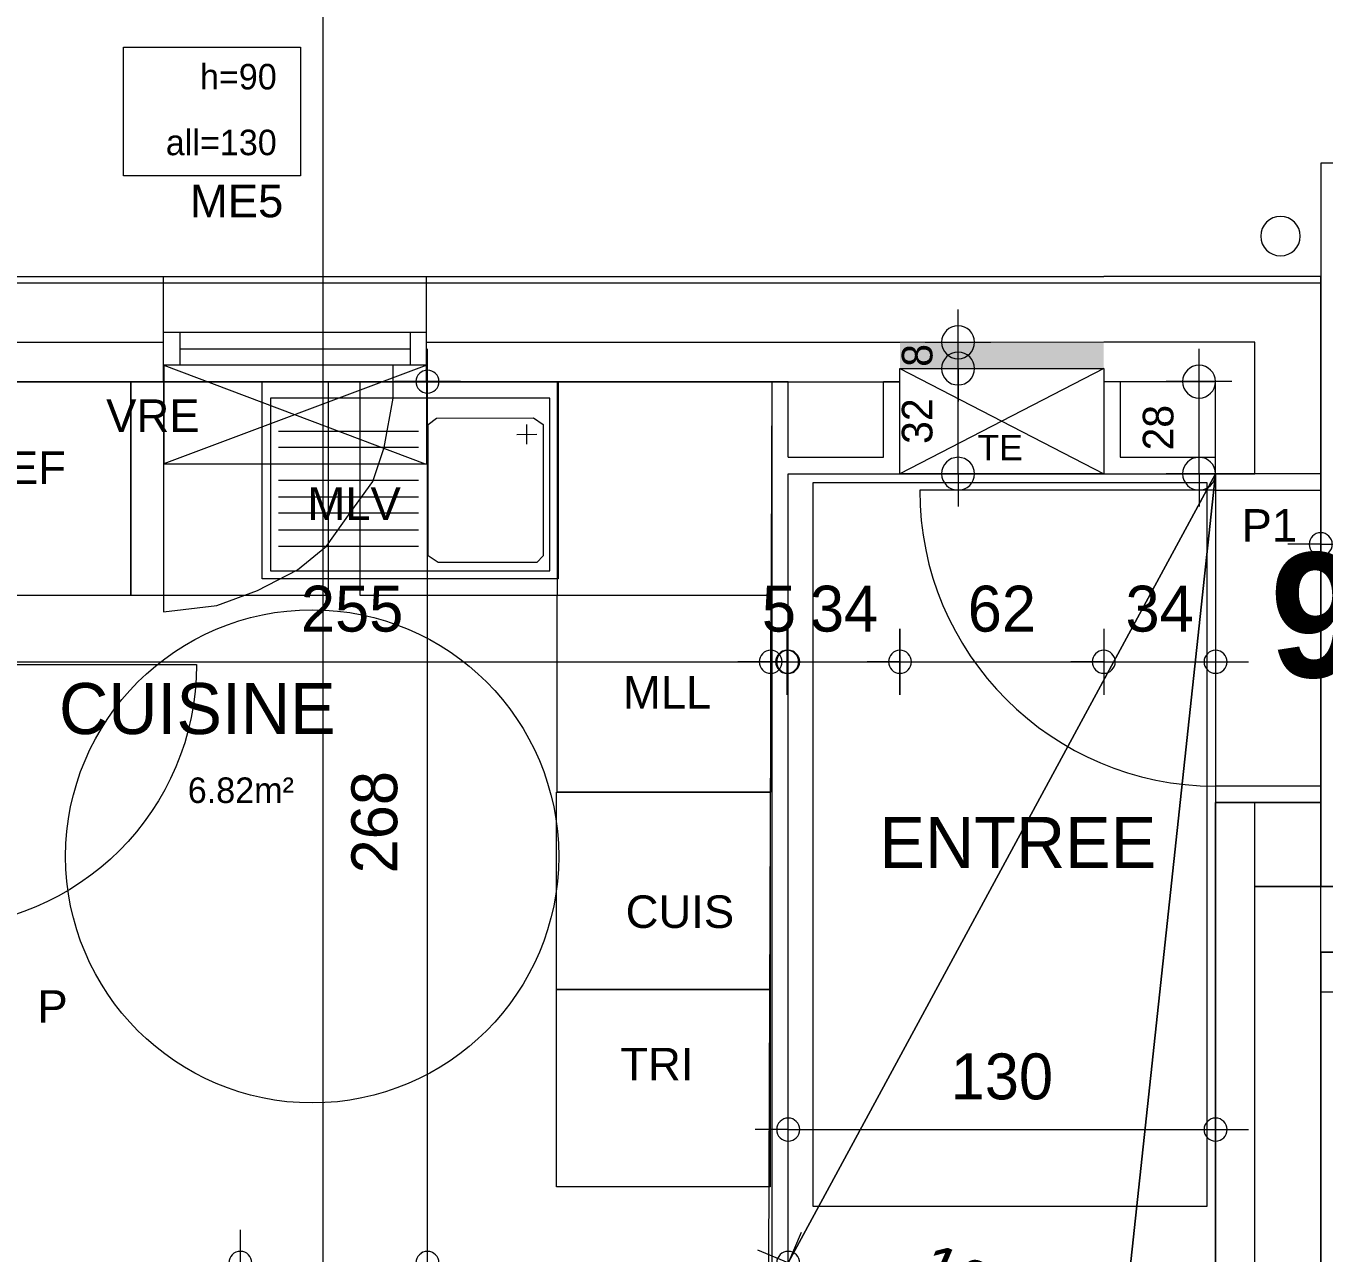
# Model space of a CAD drawing. Header units: metres. Extents: x 1.8 to 61.8, y -53.3 to -11.3.
# Drawn here: x 9.263 to 13.212, y -17.77 to -14.038 of the extents above; entities that cross this region are included whole.
import ezdxf
from ezdxf.enums import TextEntityAlignment as Align
from ezdxf.lldxf.tags import DXFTag

# ---------------------------------------------------------------- set-up
doc = ezdxf.new("R2010")
doc.units = ezdxf.units.M
doc.header["$MEASUREMENT"] = 0
for name, color, linetype in [('Calque commun', 7, 'Continuous'), ('Calque7', 7, 'Continuous'), ('Calque90', 7, 'Continuous'), ('Cotations', 7, 'Continuous'), ('Textes', 7, 'Continuous')]:
    doc.layers.add(name, color=color, linetype=linetype)
doc.styles.add('Arial16', font='arial.ttf', dxfattribs={"height": 0.077313})
doc.styles.add('Arial9', font='arial.ttf', dxfattribs={"height": 0.098961})
doc.styles.add('Century Gothic10', font='GOTHIC.TTF', dxfattribs={"height": 0.077575})
doc.styles.add('Century Gothic15', font='GOTHIC.TTF', dxfattribs={"height": 0.139636})
doc.styles.add('Century Gothic16', font='GOTHICB.TTF', dxfattribs={"height": 0.378481})
doc.styles.add('Century Gothic18', font='GOTHIC.TTF', dxfattribs={"height": 0.155151})
doc.styles.add('Century Gothic20', font='GOTHIC.TTF', dxfattribs={"height": 0.09309})
tags = doc.linetypes.add('DASHDOT2', pattern=[0.5, 0.25, -0.125, 0, -0.125]).pattern_tags.tags
tags[10:11] = [DXFTag(74, 4), DXFTag(75, 0), DXFTag(340, '0'), DXFTag(46, 1.0), DXFTag(50, 0.0), DXFTag(44, 0.0), DXFTag(45, 0.0)]
tags[8:9] = [DXFTag(74, 4), DXFTag(75, 0), DXFTag(340, '0'), DXFTag(46, 1.0), DXFTag(50, 0.0), DXFTag(44, 0.0), DXFTag(45, 0.0)]
tags[6:7] = [DXFTag(74, 4), DXFTag(75, 0), DXFTag(340, '0'), DXFTag(46, 1.0), DXFTag(50, 0.0), DXFTag(44, 0.0), DXFTag(45, 0.0)]
tags[4:5] = [DXFTag(74, 4), DXFTag(75, 0), DXFTag(340, '0'), DXFTag(46, 1.0), DXFTag(50, 0.0), DXFTag(44, 0.0), DXFTag(45, 0.0)]
tags = doc.linetypes.add('DOT2', pattern=[0.125, 0, -0.125]).pattern_tags.tags
tags[6:7] = [DXFTag(74, 4), DXFTag(75, 0), DXFTag(340, '0'), DXFTag(46, 1.0), DXFTag(50, 0.0), DXFTag(44, 0.0), DXFTag(45, 0.0)]
tags[4:5] = [DXFTag(74, 4), DXFTag(75, 0), DXFTag(340, '0'), DXFTag(46, 1.0), DXFTag(50, 0.0), DXFTag(44, 0.0), DXFTag(45, 0.0)]
tags = doc.linetypes.add('HIDDEN', pattern=[0.375, 0.25, -0.125]).pattern_tags.tags
tags[6:7] = [DXFTag(74, 4), DXFTag(75, 0), DXFTag(340, '0'), DXFTag(46, 1.0), DXFTag(50, 0.0), DXFTag(44, 0.0), DXFTag(45, 0.0)]
tags[4:5] = [DXFTag(74, 4), DXFTag(75, 0), DXFTag(340, '0'), DXFTag(46, 1.0), DXFTag(50, 0.0), DXFTag(44, 0.0), DXFTag(45, 0.0)]
tags = doc.linetypes.add('HIDDEN2', pattern=[0.1875, 0.125, -0.0625]).pattern_tags.tags
tags[6:7] = [DXFTag(74, 4), DXFTag(75, 0), DXFTag(340, '0'), DXFTag(46, 1.0), DXFTag(50, 0.0), DXFTag(44, 0.0), DXFTag(45, 0.0)]
tags[4:5] = [DXFTag(74, 4), DXFTag(75, 0), DXFTag(340, '0'), DXFTag(46, 1.0), DXFTag(50, 0.0), DXFTag(44, 0.0), DXFTag(45, 0.0)]

# ---------------------------------------------------------------- blocks, each defined once
blk = doc.blocks.new('Block52712')
at = {"layer": 'Calque commun', "color": 7, "linetype": 'Continuous', "lineweight": 9}
for p, q in [((13.2015, -16.9752), (13.2015, -16.6552)), ((13.2015, -16.8552), (14.3815, -16.8552)), ((13.2015, -16.9752), (14.3815, -16.9752))]:
    blk.add_line(p, q, dxfattribs=at)
at = {"layer": 'Calque commun', "color": 7, "linetype": 'Continuous', "lineweight": 18}
blk.add_line((13.2015, -16.6552), (14.3815, -16.6552), dxfattribs=at)
blk = doc.blocks.new('Block52729')
at = {"layer": 'Calque commun', "color": 7, "linetype": 'Continuous', "lineweight": 18}
blk.add_line((13.0015, -25.6552), (13.0015, -16.6552), dxfattribs=at)
at = {"layer": 'Calque commun', "color": 7, "linetype": 'Continuous', "lineweight": 9}
blk.add_line((13.2015, -25.4552), (13.2015, -16.8552), dxfattribs=at)
blk = doc.blocks.new('Block52942')
at = {"layer": 'Calque commun', "color": 7, "linetype": 'Continuous', "lineweight": 18}
for p, q in [((13.2015, -15.3998), (13.2015, -14.7998)), ((13.2015, -18.6942), (13.2015, -16.3998))]:
    blk.add_line(p, q, dxfattribs=at)
at = {"layer": 'Calque commun', "color": 7, "linetype": 'Continuous', "lineweight": 9}
for p, q in [((13.0015, -15.3998), (13.0015, -14.9998)), ((12.8815, -15.3998), (12.8815, -15.1198)), ((12.8815, -18.6942), (12.8815, -16.3998)), ((13.0015, -18.6942), (13.0015, -16.3998))]:
    blk.add_line(p, q, dxfattribs=at)
blk = doc.blocks.new('Block52943')
at = {"layer": 'Calque commun', "color": 7, "linetype": 'Continuous', "lineweight": 18}
for p, q in [((8.1216, -14.7998), (9.6816, -14.7998)), ((10.4816, -14.7998), (11.9215, -14.7998))]:
    blk.add_line(p, q, dxfattribs=at)
at = {"layer": 'Calque commun', "color": 7, "linetype": 'Continuous', "lineweight": 9}
for p, q in [((8.1216, -14.9998), (9.6816, -14.9998)), ((10.4816, -14.9998), (11.9215, -14.9998)), ((8.1216, -15.1198), (9.6816, -15.1198)), ((10.4816, -15.1198), (11.9215, -15.1198))]:
    blk.add_line(p, q, dxfattribs=at)
blk = doc.blocks.new('120x220')
at = {"layer": 'Calque commun', "color": 7, "linetype": 'HIDDEN', "lineweight": 9}
mesh = blk.add_polyface(dxfattribs=at)
corners = [(0, 2.2), (0, 0), (1.2, 0), (1.2, 2.2)]
mesh.append_faces([[corners[k] for k in face] for face in [(0, 1, 2, 3)]], dxfattribs={"color": 7})
blk = doc.blocks.new('@PRES_1_$$_1-7')
at = {"layer": 'Calque commun', "color": 5, "linetype": 'Continuous', "lineweight": 9}
for p, q in [((0, 0.32), (0.8, 0.32)), ((0.8, 0.15), (0, 0.15)), ((0.05, 0.05), (0.05, 0.15)), ((0.75, 0.15), (0.75, 0.05)), ((0.05, 0.1), (0.75, 0.1)), ((0.8, 0.05), (0, 0.05)), ((0, 0), (0.8, 0))]:
    blk.add_line(p, q, dxfattribs=at)
blk = doc.blocks.new('@PRES_1_$$_1-8')
at = {"layer": 'Calque commun', "color": 7, "linetype": 'Continuous', "lineweight": 9}
blk.add_line((0, 0), (0, 0.32), dxfattribs=at)
blk = doc.blocks.new('@PRES_1_$$_1-9')
at = {"layer": 'Calque commun', "color": 7, "linetype": 'Continuous', "lineweight": 9}
blk.add_line((0, 0), (0, 0.32), dxfattribs=at)
blk = doc.blocks.new('INTER_2D_COMB3')
at = {"layer": 'Calque commun', "color": 0, "linetype": 'ByBlock', "lineweight": -2}
for name in ['@PRES_1_$$_1-7', '@PRES_1_$$_1-8']:
    blk.add_blockref(name, (0, 0), dxfattribs=at)
at = {"layer": 'Calque commun', "color": 0, "linetype": 'ByBlock', "lineweight": -2, "extrusion": (0, 0, -1), "xscale": -1, "yscale": -1, "zscale": -1, "rotation": -180}
blk.add_blockref('@PRES_1_$$_1-9', (-0.8, 0), dxfattribs=at)
blk = doc.blocks.new('PLACED_COMB3')
at = {"layer": 'Calque commun', "color": 0, "linetype": 'ByBlock', "lineweight": -2}
blk.add_blockref('INTER_2D_COMB3', (0, 0), dxfattribs=at)
blk = doc.blocks.new('new105')
at = {"layer": 'Calque commun', "color": 5, "linetype": 'Continuous', "lineweight": 9}
blk.add_arc((0, 0), 0.5, 0, 359.9994, dxfattribs=at)
blk = doc.blocks.new('new106')
at = {"layer": 'Calque commun', "color": 5, "linetype": 'Continuous', "lineweight": 9}
blk.add_arc((0, 0), 0.5, 0, 359.9994, dxfattribs=at)
blk = doc.blocks.new('DimLine55509')
at = {"layer": 'Calque commun', "color": 5, "linetype": 'Continuous', "lineweight": 9}
for p, q in [((13.2015, -15.7141), (13.2015, -15.5141)), ((14.3815, -15.7141), (14.3815, -15.5141)), ((13.2015, -15.6141), (13.1015, -15.6141)), ((13.2015, -15.6141), (14.3815, -15.6141)), ((14.3815, -15.6141), (14.4815, -15.6141))]:
    blk.add_line(p, q, dxfattribs=at)
at = {"layer": 'Calque commun', "color": 5, "linetype": 'Continuous', "lineweight": 9, "xscale": 0.07000000029802322, "yscale": 0.07000000029802322, "zscale": 0.07000000029802322}
for name, p in [('new105', (13.2015, -15.6141)), ('new106', (14.3815, -15.6141))]:
    blk.add_blockref(name, p, dxfattribs=at)
at = {"layer": 'Calque commun', "color": 5, "linetype": 'Continuous', "lineweight": 9, "style": 'Century Gothic15'}
blk.add_text('118', height=0.13964, dxfattribs=at).set_placement((13.7915, -15.5641), align=Align.BOTTOM_CENTER)
blk = doc.blocks.new('@PRES_1_$$_1-25')
at = {"layer": 'Calque commun', "color": 5, "linetype": 'Continuous', "lineweight": 9}
blk.add_line((0.05, 0.32), (0.05, 1.22), dxfattribs=at)
at = {"layer": 'Calque commun', "color": 5, "linetype": 'Continuous', "lineweight": 9, "extrusion": (0, 0, -1)}
blk.add_arc((-0.05, 0.32), 0.9, 90, 180, dxfattribs=at)
at = {"layer": 'Calque commun', "color": 5, "linetype": 'Continuous', "lineweight": 9}
mesh = blk.add_polyface(dxfattribs=at)
corners = [(0, 0), (0, 0.32), (0.05, 0.32), (0.05, 0)]
mesh.append_faces([[corners[k] for k in face] for face in [(0, 1, 2, 3)]], dxfattribs={"color": 5})
mesh = blk.add_polyface(dxfattribs=at)
corners = [(0.95, 0), (0.95, 0.32), (1, 0.32), (1, 0)]
mesh.append_faces([[corners[k] for k in face] for face in [(0, 1, 2, 3)]], dxfattribs={"color": 5})
blk = doc.blocks.new('@PRES_1_$$_1-26')
at = {"layer": 'Calque commun', "color": 0, "linetype": 'ByBlock', "lineweight": -2}
blk.add_line((0, 0), (0, 0.32), dxfattribs=at)
blk = doc.blocks.new('@PRES_1_$$_1-27')
at = {"layer": 'Calque commun', "color": 0, "linetype": 'ByBlock', "lineweight": -2}
blk.add_line((0, 0), (0, 0.32), dxfattribs=at)
blk = doc.blocks.new('INTER_2D_COMB9')
at = {"layer": 'Calque7', "color": 0, "linetype": 'ByBlock', "lineweight": -2}
blk.add_blockref('@PRES_1_$$_1-25', (0, 0), dxfattribs=at)
at = {"layer": 'Calque7', "color": 7, "linetype": 'Continuous', "lineweight": 9}
blk.add_blockref('@PRES_1_$$_1-26', (0, 0), dxfattribs=at)
at = {"layer": 'Calque7', "color": 7, "linetype": 'Continuous', "lineweight": 9, "extrusion": (0, 0, -1), "xscale": -1, "yscale": -1, "zscale": -1, "rotation": -180}
blk.add_blockref('@PRES_1_$$_1-27', (-1, 0), dxfattribs=at)
blk = doc.blocks.new('PLACED_COMB9')
at = {"layer": 'Calque7', "color": 0, "linetype": 'ByBlock', "lineweight": -2}
blk.add_blockref('INTER_2D_COMB9', (0, 0), dxfattribs=at)
blk = doc.blocks.new('_15-3')
at = {"layer": 'Calque90', "color": 6, "linetype": 'ByBlock', "lineweight": 9}
for p, q in [((0.9, 0.6), (0, 0.6)), ((0, 0.6), (0, 0)), ((0.9, 0), (0.9, 0.6)), ((0.025, 0.025), (0.025, 0.55)), ((0.025, 0.55), (0.875, 0.55)), ((0.875, 0.55), (0.875, 0.025)), ((0.075, 0.49), (0.045, 0.47)), ((0.37, 0.4888), (0.075, 0.49)), ((0.395, 0.47), (0.37, 0.4888)), ((0.045, 0.47), (0.045, 0.07)), ((0.125, 0.4398), (0.065, 0.44)), ((0.095, 0.4099), (0.095, 0.4699)), ((0.395, 0.07), (0.395, 0.47)), ((0.85, 0.45), (0.425, 0.45)), ((0.425, 0.4), (0.85, 0.4)), ((0.85, 0.35), (0.425, 0.35)), ((0.425, 0.3), (0.85, 0.3)), ((0.85, 0.25), (0.425, 0.25)), ((0.425, 0.2), (0.85, 0.2)), ((0.85, 0.15), (0.425, 0.15)), ((0.85, 0.1), (0.425, 0.1)), ((0.045, 0.07), (0.065, 0.05)), ((0.045, 0.07), (0.065, 0.05)), ((0.065, 0.05), (0.365, 0.05)), ((0.365, 0.05), (0.395, 0.07)), ((0, 0), (0.9, 0)), ((0.875, 0.025), (0.025, 0.025))]:
    blk.add_line(p, q, dxfattribs=at)
blk = doc.blocks.new('xmodule1pd')
at = {"layer": 'Calque commun', "color": 5, "linetype": 'Continuous', "lineweight": 9}
blk.add_arc((0, 0), 0.5, 0, 359.9994, dxfattribs=at)
blk = doc.blocks.new('xmodule1pd2')
at = {"layer": 'Calque commun', "color": 5, "linetype": 'Continuous', "lineweight": 9}
blk.add_arc((0, 0), 0.5, 0, 359.9994, dxfattribs=at)
blk = doc.blocks.new('DimLine53309')
at = {"layer": 'Calque commun', "color": 5, "linetype": 'Continuous', "lineweight": 9}
for p, q in [((12.8313, -15.9912), (12.8313, -15.8912)), ((12.9313, -15.9912), (12.7313, -15.9912)), ((12.8313, -16.2714), (12.8313, -15.9912)), ((12.9313, -16.2714), (12.7313, -16.2714)), ((12.8313, -16.2714), (12.8313, -16.3714))]:
    blk.add_line(p, q, dxfattribs=at)
at = {"layer": 'Calque commun', "color": 5, "linetype": 'Continuous', "lineweight": 9, "xscale": 0.1000000014901161, "yscale": 0.1000000014901161, "zscale": 0.1000000014901161, "rotation": 90}
for name, p in [('xmodule1pd2', (12.8313, -15.9912)), ('xmodule1pd', (12.8313, -16.2714))]:
    blk.add_blockref(name, p, dxfattribs=at)
at = {"layer": 'Calque commun', "color": 5, "linetype": 'Continuous', "lineweight": 9, "style": 'Century Gothic20'}
blk.add_text('28', height=0.09309, rotation=90, dxfattribs=at).set_placement((12.7813, -16.1313), align=Align.BOTTOM_CENTER)
blk = doc.blocks.new('xmodule1pd25')
at = {"layer": 'Calque commun', "color": 5, "linetype": 'Continuous', "lineweight": 9}
blk.add_arc((0, 0), 0.5, 0, 359.9994, dxfattribs=at)
blk = doc.blocks.new('xmodule1pd26')
at = {"layer": 'Calque commun', "color": 5, "linetype": 'Continuous', "lineweight": 9}
blk.add_arc((0, 0), 0.5, 0, 359.9994, dxfattribs=at)
blk = doc.blocks.new('DimLine53428-2')
at = {"layer": 'Calque commun', "color": 5, "linetype": 'Continuous', "lineweight": 9}
for p, q in [((10.4842, -18.6712), (10.4842, -18.5712)), ((10.3842, -18.6712), (10.5842, -18.6712)), ((10.4842, -19.5712), (10.4842, -18.6712)), ((10.3842, -19.5712), (10.5842, -19.5712)), ((10.4842, -19.5712), (10.4842, -19.6712))]:
    blk.add_line(p, q, dxfattribs=at)
at = {"layer": 'Calque commun', "color": 5, "linetype": 'Continuous', "lineweight": 9, "xscale": 0.07000000029802322, "yscale": 0.07000000029802322, "zscale": 0.07000000029802322, "rotation": 90}
for name, p in [('xmodule1pd26', (10.4842, -18.6712)), ('xmodule1pd25', (10.4842, -19.5712))]:
    blk.add_blockref(name, p, dxfattribs=at)
at = {"layer": 'Calque commun', "color": 5, "linetype": 'Continuous', "lineweight": 9, "style": 'Century Gothic15'}
blk.add_text('90', height=0.13964, rotation=90, dxfattribs=at).set_placement((10.4342, -19.1212), align=Align.BOTTOM_CENTER)
blk = doc.blocks.new('xmodule1pd27')
at = {"layer": 'Calque commun', "color": 5, "linetype": 'Continuous', "lineweight": 9}
blk.add_arc((0, 0), 0.5, 0, 359.9994, dxfattribs=at)
blk = doc.blocks.new('xmodule1pd28')
at = {"layer": 'Calque commun', "color": 5, "linetype": 'Continuous', "lineweight": 9}
blk.add_arc((0, 0), 0.5, 0, 359.9994, dxfattribs=at)
blk = doc.blocks.new('DimLine53444-2')
at = {"layer": 'Calque commun', "color": 5, "linetype": 'Continuous', "lineweight": 9}
for p, q in [((10.4842, -15.9912), (10.4842, -15.8912)), ((10.5842, -15.9912), (10.3842, -15.9912)), ((10.4842, -18.6713), (10.4842, -15.9912)), ((10.3842, -18.6713), (10.5842, -18.6713)), ((10.4842, -18.6713), (10.4842, -18.7713))]:
    blk.add_line(p, q, dxfattribs=at)
at = {"layer": 'Calque commun', "color": 5, "linetype": 'Continuous', "lineweight": 9, "xscale": 0.07000000029802322, "yscale": 0.07000000029802322, "zscale": 0.07000000029802322, "rotation": 90}
for name, p in [('xmodule1pd28', (10.4842, -15.9912)), ('xmodule1pd27', (10.4842, -18.6713))]:
    blk.add_blockref(name, p, dxfattribs=at)
at = {"layer": 'Calque commun', "color": 5, "linetype": 'Continuous', "lineweight": 9, "style": 'Century Gothic15'}
blk.add_text('268', height=0.13964, rotation=90, dxfattribs=at).set_placement((10.4342, -17.3312), align=Align.BOTTOM_CENTER)
blk = doc.blocks.new('xmodule1pd33')
at = {"layer": 'Calque commun', "color": 5, "linetype": 'Continuous', "lineweight": 9}
blk.add_arc((0, 0), 0.5, 0, 359.9994, dxfattribs=at)
blk = doc.blocks.new('xmodule1pd34')
at = {"layer": 'Calque commun', "color": 5, "linetype": 'Continuous', "lineweight": 9}
blk.add_arc((0, 0), 0.5, 0, 359.9994, dxfattribs=at)
blk = doc.blocks.new('DimLine53468-2')
at = {"layer": 'Calque commun', "color": 5, "linetype": 'Continuous', "lineweight": 9}
for p, q in [((8.9816, -16.9433), (8.9816, -16.7433)), ((11.5283, -16.9433), (11.5283, -16.7433)), ((8.9816, -16.8433), (8.8816, -16.8433)), ((8.9816, -16.8433), (11.5283, -16.8433)), ((11.5283, -16.8433), (11.6283, -16.8433))]:
    blk.add_line(p, q, dxfattribs=at)
at = {"layer": 'Calque commun', "color": 5, "linetype": 'Continuous', "lineweight": 9, "xscale": 0.07000000029802322, "yscale": 0.07000000029802322, "zscale": 0.07000000029802322}
for name, p in [('xmodule1pd33', (8.9816, -16.8433)), ('xmodule1pd34', (11.5283, -16.8433))]:
    blk.add_blockref(name, p, dxfattribs=at)
at = {"layer": 'Calque commun', "color": 5, "linetype": 'Continuous', "lineweight": 9, "style": 'Century Gothic15'}
blk.add_text('255', height=0.13964, dxfattribs=at).set_placement((10.2549, -16.7933), align=Align.BOTTOM_CENTER)
blk = doc.blocks.new('xmodule1pd35')
at = {"layer": 'Calque commun', "color": 5, "linetype": 'Continuous', "lineweight": 9}
blk.add_arc((0, 0), 0.5, 0, 359.9994, dxfattribs=at)
blk = doc.blocks.new('xmodule1pd36')
at = {"layer": 'Calque commun', "color": 5, "linetype": 'Continuous', "lineweight": 9}
blk.add_arc((0, 0), 0.5, 0, 359.9994, dxfattribs=at)
blk = doc.blocks.new('DimLine53476-2')
at = {"layer": 'Calque commun', "color": 5, "linetype": 'Continuous', "lineweight": 9}
for p, q in [((11.5283, -16.9433), (11.5283, -16.7433)), ((11.5783, -16.9433), (11.5783, -16.7433)), ((11.5283, -16.8433), (11.4283, -16.8433)), ((11.5283, -16.8433), (11.5783, -16.8433)), ((11.5783, -16.8433), (11.6783, -16.8433))]:
    blk.add_line(p, q, dxfattribs=at)
at = {"layer": 'Calque commun', "color": 5, "linetype": 'Continuous', "lineweight": 9, "xscale": 0.07000000029802322, "yscale": 0.07000000029802322, "zscale": 0.07000000029802322}
for name, p in [('xmodule1pd35', (11.5283, -16.8433)), ('xmodule1pd36', (11.5783, -16.8433))]:
    blk.add_blockref(name, p, dxfattribs=at)
at = {"layer": 'Calque commun', "color": 5, "linetype": 'Continuous', "lineweight": 9, "style": 'Century Gothic15'}
blk.add_text('5', height=0.1396, dxfattribs=at).set_placement((11.5533, -16.7933), align=Align.BOTTOM_CENTER)
blk = doc.blocks.new('xmodule1pd43')
at = {"layer": 'Calque commun', "color": 5, "linetype": 'Continuous', "lineweight": 9}
blk.add_arc((0, 0), 0.5, 0, 359.9994, dxfattribs=at)
blk = doc.blocks.new('xmodule1pd44')
at = {"layer": 'Calque commun', "color": 5, "linetype": 'Continuous', "lineweight": 9}
blk.add_arc((0, 0), 0.5, 0, 359.9994, dxfattribs=at)
blk = doc.blocks.new('DimLine53508-2')
at = {"layer": 'Calque commun', "color": 5, "linetype": 'Continuous', "lineweight": 9}
for p, q in [((11.5815, -18.3659), (11.5815, -18.1659)), ((12.8815, -18.3659), (12.8815, -18.1659)), ((11.5815, -18.2659), (11.4815, -18.2659)), ((11.5815, -18.2659), (12.8815, -18.2659)), ((12.8815, -18.2659), (12.9815, -18.2659))]:
    blk.add_line(p, q, dxfattribs=at)
at = {"layer": 'Calque commun', "color": 5, "linetype": 'Continuous', "lineweight": 9, "xscale": 0.07000000029802322, "yscale": 0.07000000029802322, "zscale": 0.07000000029802322}
for name, p in [('xmodule1pd43', (11.5815, -18.2659)), ('xmodule1pd44', (12.8815, -18.2659))]:
    blk.add_blockref(name, p, dxfattribs=at)
at = {"layer": 'Calque commun', "color": 5, "linetype": 'Continuous', "lineweight": 9, "style": 'Century Gothic15'}
blk.add_text('130', height=0.13964, dxfattribs=at).set_placement((12.2315, -18.2159), align=Align.BOTTOM_CENTER)
blk = doc.blocks.new('xmodule1pd45')
at = {"layer": 'Calque commun', "color": 5, "linetype": 'Continuous', "lineweight": 9}
blk.add_arc((0, 0), 0.5, 0, 359.9994, dxfattribs=at)
blk = doc.blocks.new('xmodule1pd46')
at = {"layer": 'Calque commun', "color": 5, "linetype": 'Continuous', "lineweight": 9}
blk.add_arc((0, 0), 0.5, 0, 359.9994, dxfattribs=at)
blk = doc.blocks.new('DimLine53516')
at = {"layer": 'Calque commun', "color": 5, "linetype": 'Continuous', "lineweight": 9}
for p, q in [((11.5815, -16.9433), (11.5815, -16.7433)), ((11.9215, -16.7433), (11.9215, -16.9433)), ((11.5815, -16.8433), (11.4815, -16.8433)), ((11.5815, -16.8433), (11.9215, -16.8433)), ((11.9215, -16.8433), (12.0215, -16.8433))]:
    blk.add_line(p, q, dxfattribs=at)
at = {"layer": 'Calque commun', "color": 5, "linetype": 'Continuous', "lineweight": 9, "xscale": 0.07000000029802322, "yscale": 0.07000000029802322, "zscale": 0.07000000029802322}
for name, p in [('xmodule1pd45', (11.5815, -16.8433)), ('xmodule1pd46', (11.9215, -16.8433))]:
    blk.add_blockref(name, p, dxfattribs=at)
at = {"layer": 'Calque commun', "color": 5, "linetype": 'Continuous', "lineweight": 9, "style": 'Century Gothic15'}
blk.add_text('34', height=0.13964, dxfattribs=at).set_placement((11.7515, -16.7933), align=Align.BOTTOM_CENTER)
blk = doc.blocks.new('xmodule1pd47')
at = {"layer": 'Calque commun', "color": 5, "linetype": 'Continuous', "lineweight": 9}
blk.add_arc((0, 0), 0.5, 0, 359.9994, dxfattribs=at)
blk = doc.blocks.new('xmodule1pd48')
at = {"layer": 'Calque commun', "color": 5, "linetype": 'Continuous', "lineweight": 9}
blk.add_arc((0, 0), 0.5, 0, 359.9994, dxfattribs=at)
blk = doc.blocks.new('DimLine55624-2')
at = {"layer": 'Calque commun', "color": 5, "linetype": 'Continuous', "lineweight": 9}
for p, q in [((11.6205, -18.5794), (11.5426, -18.7635)), ((11.5815, -18.6714), (11.4894, -18.6325)), ((11.5815, -18.6714), (12.5697, -19.0898)), ((12.6087, -18.9977), (12.5307, -19.1819)), ((12.5697, -19.0898), (12.6618, -19.1288))]:
    blk.add_line(p, q, dxfattribs=at)
at = {"layer": 'Calque commun', "color": 5, "linetype": 'Continuous', "lineweight": 9, "xscale": 0.06999999668182097, "yscale": 0.06999999668182097, "zscale": 0.07000000029802322, "rotation": -22.9480568787879}
for name, p in [('xmodule1pd47', (11.5815, -18.6714)), ('xmodule1pd48', (12.5697, -19.0898))]:
    blk.add_blockref(name, p, dxfattribs=at)
at = {"layer": 'Calque commun', "color": 5, "linetype": 'Continuous', "lineweight": 9, "style": 'Century Gothic15'}
blk.add_text('107', height=0.13964, rotation=337.052, dxfattribs=at).set_placement((12.0951, -18.8346), align=Align.BOTTOM_CENTER)
blk = doc.blocks.new('xmodule1pd63')
at = {"layer": 'Calque commun', "color": 5, "linetype": 'Continuous', "lineweight": 9}
blk.add_arc((0, 0), 0.5, 0, 359.9994, dxfattribs=at)
blk = doc.blocks.new('xmodule1pd64')
at = {"layer": 'Calque commun', "color": 5, "linetype": 'Continuous', "lineweight": 9}
blk.add_arc((0, 0), 0.5, 0, 359.9994, dxfattribs=at)
blk = doc.blocks.new('DimLine60841')
at = {"layer": 'Calque commun', "color": 5, "linetype": 'Continuous', "lineweight": 9}
for p, q in [((9.915, -18.6712), (9.915, -18.5712)), ((9.815, -18.6712), (10.015, -18.6712)), ((9.915, -20.5513), (9.915, -18.6712)), ((9.815, -20.5513), (10.015, -20.5513)), ((9.915, -20.5513), (9.915, -20.6513))]:
    blk.add_line(p, q, dxfattribs=at)
at = {"layer": 'Calque commun', "color": 5, "linetype": 'Continuous', "lineweight": 9, "xscale": 0.07000000029802322, "yscale": 0.07000000029802322, "zscale": 0.07000000029802322, "rotation": 90}
for name, p in [('xmodule1pd64', (9.915, -18.6712)), ('xmodule1pd63', (9.915, -20.5513))]:
    blk.add_blockref(name, p, dxfattribs=at)
at = {"layer": 'Calque commun', "color": 5, "linetype": 'Continuous', "lineweight": 9, "style": 'Century Gothic15'}
blk.add_text('188', height=0.13964, rotation=90, dxfattribs=at).set_placement((9.865, -19.6113), align=Align.BOTTOM_CENTER)
blk = doc.blocks.new('60x65')
at = {"layer": 'Calque commun', "color": 7, "linetype": 'HIDDEN', "lineweight": 9}
mesh = blk.add_polyface(dxfattribs=at)
corners = [(0, 0.6), (0.65, 0.6), (0.65, 0), (0, 0)]
mesh.append_faces([[corners[k] for k in face] for face in [(0, 1, 2, 3)]], dxfattribs={"color": 7})
blk = doc.blocks.new('xmodule1pd65')
at = {"layer": 'Calque commun', "color": 5, "linetype": 'Continuous', "lineweight": 9}
blk.add_arc((0, 0), 0.5, 0, 359.9994, dxfattribs=at)
blk = doc.blocks.new('xmodule1pd66')
at = {"layer": 'Calque commun', "color": 5, "linetype": 'Continuous', "lineweight": 9}
blk.add_arc((0, 0), 0.5, 0, 359.9994, dxfattribs=at)
blk = doc.blocks.new('DimLine60930')
at = {"layer": 'Calque commun', "color": 5, "linetype": 'Continuous', "lineweight": 9}
for p, q in [((11.9215, -16.9433), (11.9215, -16.7433)), ((12.5415, -16.7433), (12.5415, -16.9433)), ((11.9215, -16.8433), (11.8215, -16.8433)), ((11.9215, -16.8433), (12.5415, -16.8433)), ((12.5415, -16.8433), (12.6415, -16.8433))]:
    blk.add_line(p, q, dxfattribs=at)
at = {"layer": 'Calque commun', "color": 5, "linetype": 'Continuous', "lineweight": 9, "xscale": 0.07000000029802322, "yscale": 0.07000000029802322, "zscale": 0.07000000029802322}
for name, p in [('xmodule1pd65', (11.9215, -16.8433)), ('xmodule1pd66', (12.5415, -16.8433))]:
    blk.add_blockref(name, p, dxfattribs=at)
at = {"layer": 'Calque commun', "color": 5, "linetype": 'Continuous', "lineweight": 9, "style": 'Century Gothic15'}
blk.add_text('62', height=0.13964, dxfattribs=at).set_placement((12.2315, -16.7933), align=Align.BOTTOM_CENTER)
blk = doc.blocks.new('xmodule1pd67')
at = {"layer": 'Calque commun', "color": 5, "linetype": 'Continuous', "lineweight": 9}
blk.add_arc((0, 0), 0.5, 0, 359.9994, dxfattribs=at)
blk = doc.blocks.new('xmodule1pd68')
at = {"layer": 'Calque commun', "color": 5, "linetype": 'Continuous', "lineweight": 9}
blk.add_arc((0, 0), 0.5, 0, 359.9994, dxfattribs=at)
blk = doc.blocks.new('DimLine60938')
at = {"layer": 'Calque commun', "color": 5, "linetype": 'Continuous', "lineweight": 9}
for p, q in [((12.5415, -16.7433), (12.5415, -16.9433)), ((12.8815, -16.7433), (12.8815, -16.9433)), ((12.5415, -16.8433), (12.4415, -16.8433)), ((12.5415, -16.8433), (12.8815, -16.8433)), ((12.8815, -16.8433), (12.9815, -16.8433))]:
    blk.add_line(p, q, dxfattribs=at)
at = {"layer": 'Calque commun', "color": 5, "linetype": 'Continuous', "lineweight": 9, "xscale": 0.07000000029802322, "yscale": 0.07000000029802322, "zscale": 0.07000000029802322}
for name, p in [('xmodule1pd67', (12.5415, -16.8433)), ('xmodule1pd68', (12.8815, -16.8433))]:
    blk.add_blockref(name, p, dxfattribs=at)
at = {"layer": 'Calque commun', "color": 5, "linetype": 'Continuous', "lineweight": 9, "style": 'Century Gothic15'}
blk.add_text('34', height=0.13964, dxfattribs=at).set_placement((12.7115, -16.7933), align=Align.BOTTOM_CENTER)
blk = doc.blocks.new('@PRES_1_$$_1-37')
at = {"layer": 'Calque commun', "color": 5, "linetype": 'Continuous', "lineweight": 9}
blk.add_line((0.05, 0.05), (0.05, 0.85), dxfattribs=at)
at = {"layer": 'Calque commun', "color": 5, "linetype": 'Continuous', "lineweight": 9, "extrusion": (0, 0, -1)}
blk.add_arc((-0.05, 0.05), 0.8, 90, 180, dxfattribs=at)
at = {"layer": 'Calque commun', "color": 5, "linetype": 'Continuous', "lineweight": 9}
mesh = blk.add_polyface(dxfattribs=at)
corners = [(0, 0), (0, 0.05), (0.05, 0.05), (0.05, 0)]
mesh.append_faces([[corners[k] for k in face] for face in [(0, 1, 2, 3)]], dxfattribs={"color": 5})
mesh = blk.add_polyface(dxfattribs=at)
corners = [(0.85, 0), (0.85, 0.05), (0.9, 0.05), (0.9, 0)]
mesh.append_faces([[corners[k] for k in face] for face in [(0, 1, 2, 3)]], dxfattribs={"color": 5})
blk = doc.blocks.new('@PRES_1_$$_1-38')
at = {"layer": 'Calque commun', "color": 0, "linetype": 'ByBlock', "lineweight": -2}
blk.add_line((0, 0), (0, 0.05), dxfattribs=at)
blk = doc.blocks.new('@PRES_1_$$_1-39')
at = {"layer": 'Calque commun', "color": 0, "linetype": 'ByBlock', "lineweight": -2}
blk.add_line((0, 0), (0, 0.05), dxfattribs=at)
blk = doc.blocks.new('INTER_2D_COMB13')
at = {"layer": 'Calque commun', "color": 0, "linetype": 'ByBlock', "lineweight": -2}
blk.add_blockref('@PRES_1_$$_1-37', (0, 0), dxfattribs=at)
at = {"layer": 'Calque7', "color": 15, "linetype": 'Continuous', "lineweight": 18}
blk.add_blockref('@PRES_1_$$_1-38', (0, 0), dxfattribs=at)
at = {"layer": 'Calque7', "color": 15, "linetype": 'Continuous', "lineweight": 18, "extrusion": (0, 0, -1), "xscale": -1, "yscale": -1, "zscale": -1, "rotation": -180}
blk.add_blockref('@PRES_1_$$_1-39', (-0.9, 0), dxfattribs=at)
blk = doc.blocks.new('PLACED_COMB13')
at = {"layer": 'Calque commun', "color": 0, "linetype": 'ByBlock', "lineweight": -2}
blk.add_blockref('INTER_2D_COMB13', (0, 0), dxfattribs=at)
blk = doc.blocks.new('te 62x32')
at = {"layer": 'Calque commun', "color": 1, "linetype": 'Continuous', "lineweight": 18}
for p, q in [((0, 0.32), (0.62, 0)), ((0.62, 0.32), (0, 0))]:
    blk.add_line(p, q, dxfattribs=at)
at = {"layer": 'Textes', "color": 5, "linetype": 'ByBlock', "lineweight": -2, "style": 'Arial16'}
blk.add_text('TE', height=0.07731, dxfattribs=at).set_placement((0.2358, 0.0178), align=Align.BOTTOM_LEFT)
at = {"layer": 'Calque commun', "color": 1, "linetype": 'Continuous', "lineweight": 18}
mesh = blk.add_polyface(dxfattribs=at)
corners = [(0, 0.32), (0.62, 0.32), (0.62, 0), (0, 0)]
mesh.append_faces([[corners[k] for k in face] for face in [(0, 1, 2, 3)]], dxfattribs={"color": 1})
blk = doc.blocks.new('xmodule1pd69')
at = {"layer": 'Calque commun', "color": 5, "linetype": 'Continuous', "lineweight": 9}
blk.add_arc((0, 0), 0.5, 0, 359.9994, dxfattribs=at)
blk = doc.blocks.new('xmodule1pd70')
at = {"layer": 'Calque commun', "color": 5, "linetype": 'Continuous', "lineweight": 9}
blk.add_arc((0, 0), 0.5, 0, 359.9994, dxfattribs=at)
blk = doc.blocks.new('DimLine61689')
at = {"layer": 'Calque commun', "color": 5, "linetype": 'Continuous', "lineweight": 9}
for p, q in [((12.0982, -15.9514), (12.0982, -15.8514)), ((11.9982, -15.9514), (12.1982, -15.9514)), ((12.0982, -16.2714), (12.0982, -15.9514)), ((11.9982, -16.2714), (12.1982, -16.2714)), ((12.0982, -16.2714), (12.0982, -16.3714))]:
    blk.add_line(p, q, dxfattribs=at)
at = {"layer": 'Calque commun', "color": 5, "linetype": 'Continuous', "lineweight": 9, "xscale": 0.1000000014901161, "yscale": 0.1000000014901161, "zscale": 0.1000000014901161, "rotation": 90}
for name, p in [('xmodule1pd70', (12.0982, -15.9514)), ('xmodule1pd69', (12.0982, -16.2714))]:
    blk.add_blockref(name, p, dxfattribs=at)
at = {"layer": 'Calque commun', "color": 5, "linetype": 'Continuous', "lineweight": 9, "style": 'Century Gothic20'}
blk.add_text('32', height=0.09309, rotation=90, dxfattribs=at).set_placement((12.0482, -16.1114), align=Align.BOTTOM_CENTER)
blk = doc.blocks.new('xmodule1pd71')
at = {"layer": 'Calque commun', "color": 5, "linetype": 'Continuous', "lineweight": 9}
blk.add_arc((0, 0), 0.5, 0, 359.9994, dxfattribs=at)
blk = doc.blocks.new('xmodule1pd72')
at = {"layer": 'Calque commun', "color": 5, "linetype": 'Continuous', "lineweight": 9}
blk.add_arc((0, 0), 0.5, 0, 359.9994, dxfattribs=at)
blk = doc.blocks.new('DimLine61697')
at = {"layer": 'Calque commun', "color": 5, "linetype": 'Continuous', "lineweight": 9}
for p, q in [((12.0982, -15.8714), (12.0982, -15.7714)), ((11.9982, -15.8714), (12.1982, -15.8714)), ((12.0982, -15.9514), (12.0982, -15.8714)), ((11.9982, -15.9514), (12.1982, -15.9514)), ((12.0982, -15.9514), (12.0982, -16.0514))]:
    blk.add_line(p, q, dxfattribs=at)
at = {"layer": 'Calque commun', "color": 5, "linetype": 'Continuous', "lineweight": 9, "xscale": 0.1000000014901161, "yscale": 0.1000000014901161, "zscale": 0.1000000014901161, "rotation": 90}
for name, p in [('xmodule1pd72', (12.0982, -15.8714)), ('xmodule1pd71', (12.0982, -15.9514))]:
    blk.add_blockref(name, p, dxfattribs=at)
at = {"layer": 'Calque commun', "color": 5, "linetype": 'Continuous', "lineweight": 9, "style": 'Century Gothic20'}
blk.add_text('8', height=0.0931, rotation=90, dxfattribs=at).set_placement((12.0482, -15.9114), align=Align.BOTTOM_CENTER)
blk = doc.blocks.new('xmodule1pd73')
at = {"layer": 'Calque commun', "color": 15, "linetype": 'Continuous', "lineweight": 18}
for p, q in [((11.5315, -15.9914), (11.5315, -18.6712)), ((11.5815, -15.9914), (11.5315, -15.9914)), ((11.5815, -16.2214), (11.5815, -15.9914)), ((11.8715, -16.2214), (11.8715, -15.9914)), ((11.9215, -15.9914), (11.8715, -15.9914)), ((11.9215, -16.2714), (11.9215, -15.9914)), ((12.5415, -15.9912), (12.5415, -16.2714)), ((12.5415, -15.9912), (12.5915, -15.9912)), ((12.5915, -15.9912), (12.5915, -16.2214)), ((11.5815, -16.2214), (11.8715, -16.2214)), ((12.5915, -16.2214), (12.8815, -16.2214)), ((12.8815, -16.2714), (12.8815, -16.2214)), ((11.5815, -18.6712), (11.5815, -16.2714)), ((11.5815, -16.2714), (11.9215, -16.2714)), ((12.5415, -16.2714), (12.8815, -16.2714))]:
    blk.add_line(p, q, dxfattribs=at)
at = {"layer": 'Calque commun', "color": 7, "linetype": 'Continuous', "lineweight": 9}
blk.add_line((12.6015, -16.2714), (13.0015, -16.2714), dxfattribs=at)
at = {"layer": 'Calque commun', "color": 7, "linetype": 'HIDDEN', "lineweight": 9, "extrusion": (0, -1.22461e-16, -1)}
blk.add_arc((-10.1335, -17.4349), 0.75, 270, 269.9994, dxfattribs=at)
at = {"layer": 'Calque commun', "color": 91, "linetype": 'Continuous', "lineweight": 9}
blk.add_trace([(11.9215, -15.9514), (12.5415, -15.9514), (11.9215, -15.8714), (12.5415, -15.8714)], dxfattribs=at)
at = {"layer": 'Calque commun', "color": 5, "linetype": 'Continuous', "lineweight": 9}
for name in ['DimLine61697', 'DimLine61689', 'DimLine53444-2', 'DimLine53309', 'DimLine53468-2', 'DimLine53476-2', 'DimLine53516', 'DimLine60930', 'DimLine60938', 'DimLine53508-2', 'DimLine60841', 'DimLine53428-2', 'DimLine55624-2']:
    blk.add_blockref(name, (0, 0), dxfattribs=at)
at = {"layer": 'Calque commun', "color": 0, "linetype": 'ByBlock', "lineweight": -2}
for name, p in [('te 62x32', (11.9215, -16.2714)), ('120x220', (11.6562, -18.4985)), ('60x65', (10.8791, -17.2402)), ('60x65', (10.8769, -17.8402)), ('60x65', (10.8769, -18.4402))]:
    blk.add_blockref(name, p, dxfattribs=at)
for name, p, rotation in [('60x65', (9.5816, -16.6412), 90), ('60x65', (10.1816, -16.6412), 90), ('60x65', (10.8791, -16.6412), 90), ('PLACED_COMB13', (8.9316, -16.8015), -90.00000000000001)]:
    blk.add_blockref(name, p, dxfattribs=dict(at, rotation=rotation))
at = {"layer": 'Calque commun', "color": 0, "linetype": 'DOT2', "lineweight": -2, "extrusion": (0, 0, -1), "xscale": -1, "yscale": -1, "zscale": -1, "rotation": -180}
blk.add_blockref('_15-3', (-10.8815, -16.5914), dxfattribs=at)
at = {"layer": 'Calque commun', "color": 9, "linetype": 'ByBlock', "lineweight": -2, "style": 'Century Gothic10'}
blk.add_text('6.82m²', height=0.07758, dxfattribs=at).set_placement((10.0779, -17.195), align=Align.TOP_RIGHT)
at = {"layer": 'Textes', "color": 5, "linetype": 'ByBlock', "lineweight": -2, "style": 'Arial9'}
for s, p in [('REF', (9.1079, -16.332)), ('MLV', (10.1189, -16.4414)), ('MLL', (11.0788, -17.0153)), ('CUIS', (11.087, -17.6824)), ('TRI', (11.0707, -18.1461))]:
    blk.add_text(s, height=0.09896, dxfattribs=at).set_placement(p, align=Align.BOTTOM_LEFT)
at = {"layer": 'Textes', "color": 5, "linetype": 'ByBlock', "lineweight": -2, "style": 'Century Gothic18'}
for s, p in [('CUISINE', (10.2048, -16.9079)), ('ENTREE', (12.7008, -17.315))]:
    blk.add_text(s, height=0.15515, dxfattribs=at).set_placement(p, align=Align.TOP_RIGHT)
at = {"layer": 'Calque commun', "color": 9, "linetype": 'Continuous', "lineweight": 9}
mesh = blk.add_polyface(dxfattribs=at)
corners = [(8.9816, -18.6712), (8.9816, -15.9912), (11.5315, -15.9912), (11.5215, -18.6712)]
mesh.append_faces([[corners[k] for k in face] for face in [(0, 1, 2, 3)]], dxfattribs={"color": 9})
mesh = blk.add_polyface(dxfattribs=at)
corners = [(8.1016, -18.6712), (8.9415, -19.5712), (8.1016, -19.5712), (12.5815, -19.6158), (12.9215, -19.6158), (12.9215, -24.3512), (8.9415, -20.5513), (9.2215, -20.5513), (8.9415, -20.6013), (12.5815, -19.0635), (11.5815, -18.6712), (9.2215, -19.6512), (8.9416, -19.6512), (6.9216, -24.3512), (12.8815, -19.0635), (12.8815, -16.2714), (6.9216, -20.6013), (11.5815, -16.2714)]
mesh.append_faces([[corners[k] for k in face] for face in [(0, 1, 2), (15, 10, 17)]], dxfattribs={"vtx0": -1, "color": 9})
mesh.append_faces([[corners[k] for k in face] for face in [(7, 3, 5), (0, 11, 1), (7, 10, 3), (9, 10, 15), (7, 13, 8)]], dxfattribs={"vtx0": -1, "vtx1": -1, "vtx2": -1, "color": 9})
mesh.append_faces([[corners[k] for k in face] for face in [(7, 5, 13)]], dxfattribs={"vtx0": -1, "vtx2": -1, "color": 9})
mesh.append_faces([[corners[k] for k in face] for face in [(6, 7, 8), (14, 9, 15)]], dxfattribs={"vtx1": -1, "color": 9})
mesh.append_faces([[corners[k] for k in face] for face in [(9, 3, 10), (7, 11, 10), (0, 10, 11)]], dxfattribs={"vtx1": -1, "vtx2": -1, "color": 9})
mesh.append_faces([[corners[k] for k in face] for face in [(3, 4, 5), (11, 12, 1), (13, 16, 8)]], dxfattribs={"vtx2": -1, "color": 9})
blk = doc.blocks.new('Block60662')
at = {"layer": 'Calque commun', "color": 7, "linetype": 'Continuous', "lineweight": 18}
blk.add_line((13.2015, -14.7998), (12.5416, -14.7998), dxfattribs=at)
at = {"layer": 'Calque commun', "color": 7, "linetype": 'Continuous', "lineweight": 9}
for p, q in [((13.0015, -14.9998), (12.5416, -14.9998)), ((12.8815, -15.1198), (12.5416, -15.1198))]:
    blk.add_line(p, q, dxfattribs=at)

msp = doc.modelspace()

# ---------------------------------------------------------------- linework, layer by layer
at = {"layer": 'Calque commun', "color": 12, "linetype": 'Continuous', "lineweight": 18}
for p, q in [((9.6816, -14.9998), (9.6816, -14.7998)), ((10.4816, -14.9998), (10.4816, -14.7998)), ((9.2167, -15.0001), (9.6816, -14.9998)), ((13.0015, -15.0001), (10.4816, -14.9998)), ((13.0015, -15.3998), (13.0015, -15.0001)), ((13.2015, -15.3998), (13.0015, -15.3998)), ((13.0015, -23.6001), (13.0015, -16.3998)), ((13.0015, -16.3998), (13.2015, -16.3998))]:
    msp.add_line(p, q, dxfattribs=at)
at = {"layer": 'Calque commun', "color": 7, "linetype": 'Continuous', "lineweight": 18}
msp.add_line((11.9215, -14.7998), (12.5416, -14.7998), dxfattribs=at)
at = {"layer": 'Calque commun', "color": 7, "linetype": 'HIDDEN', "lineweight": 9, "flags": 128}
msp.add_lwpolyline([(9.6816, -15.0698), (9.6816, -15.8198), (9.8431, -15.8002), (9.9676, -15.7544), (10.0888, -15.6921), (10.1773, -15.62), (10.2494, -15.5185), (10.3182, -15.4235), (10.3524, -15.3198), (10.3798, -15.1698), (10.3798, -15.0698)], dxfattribs=at)
at = {"layer": 'Calque commun', "color": 21, "linetype": 'HIDDEN2', "lineweight": 9, "flags": 128}
msp.add_lwpolyline([(9.6826, -15.0695), (9.6826, -15.3695), (10.4826, -15.3695), (10.4826, -15.0695), (9.6826, -15.3695), (9.6826, -15.0695), (10.4775, -15.3695)], dxfattribs=at)
at = {"layer": 'Calque commun', "color": 9, "linetype": 'Continuous', "lineweight": 9}
msp.add_polyline3d([(26.0015, -14.8198, 0), (19.4015, -14.8198, 0), (19.4015, -16.6552, 0), (13.0015, -16.6552, 0), (13.2015, -16.6552, 0), (13.2015, -14.8198, 0), (6.6015, -14.8198, 0), (6.6015, -23.8198, 0), (13.0015, -23.8198, 0), (13.0015, -25.6552, 0), (19.6015, -25.6552, 0), (19.6015, -23.8198, 0), (26.0015, -23.8198, 0)], close=True, dxfattribs=at)
at = {"layer": 'Calque commun', "color": 12, "linetype": 'Continuous', "lineweight": 18}
msp.add_polyline3d([(14.3815, -16.6552, 0), (14.3815, -16.8152, 0), (14.3815, -16.8552, 0), (13.2015, -16.8552, 0), (13.2015, -25.4552, 0), (14.8015, -25.4552, 0), (14.8015, -25.6552, 0)], dxfattribs=at)
at = {"layer": 'Calque commun', "color": 11, "linetype": 'Continuous', "lineweight": 18}
msp.add_arc((13.0791, -14.677), 0.06, 90, 89.9994, dxfattribs=at)
at = {"layer": 'Cotations', "color": 1, "linetype": 'DASHDOT2', "lineweight": 18, "flags": 128}
msp.add_lwpolyline([(10.1657, -12.7614), (10.1657, -25.7623), (10.1657, -25.7623)], dxfattribs=at)

# ---------------------------------------------------------------- block references
at = {"layer": 'Calque commun', "color": 0, "linetype": 'ByBlock', "lineweight": -2}
for name, p in [('120x220', (13.2015, -16.6552)), ('Block52943', (0, 0)), ('PLACED_COMB3', (9.6816, -15.1198)), ('Block60662', (0, 0)), ('Block52942', (0, 0)), ('xmodule1pd73', (0, 0.8716)), ('Block52729', (0, 0)), ('Block52712', (0, 0))]:
    msp.add_blockref(name, p, dxfattribs=at)
at = {"layer": 'Calque commun', "color": 0, "linetype": 'ByBlock', "lineweight": -2, "extrusion": (0, 0, -1), "xscale": -1, "yscale": -1, "zscale": -1, "rotation": 90.00000000000001}
msp.add_blockref('PLACED_COMB9', (-13.2015, -15.3998), dxfattribs=at)
at = {"layer": 'Calque commun', "color": 5, "linetype": 'Continuous', "lineweight": 9}
msp.add_blockref('DimLine55509', (0, 0), dxfattribs=at)

# ---------------------------------------------------------------- texts
at = {"layer": 'Calque commun', "color": 5, "linetype": 'ByBlock', "lineweight": -2, "insert": (10.0257, -14.1533), "char_height": 0.07758, "attachment_point": 3, "line_spacing_factor": 1.546883, "style": 'Century Gothic10'}
msp.add_mtext('h=90\\Pall=130', dxfattribs=at)
at = {"layer": 'Textes', "color": 5, "linetype": 'ByBlock', "lineweight": -2}
for s, height, style, p in [('ME5', 0.09896, 'Arial9', (9.7614, -14.6494)), ('VRE', 0.09896, 'Arial9', (9.5067, -15.3022)), ('P1', 0.09896, 'Arial9', (12.9606, -15.636)), ('9', 0.3785, 'Century Gothic16', (13.0471, -16.1322)), ('P', 0.099, 'Arial9', (9.2976, -17.0991))]:
    msp.add_text(s, height=height, dxfattribs=dict(at, style=style)).set_placement(p, align=Align.BOTTOM_LEFT)

# ---------------------------------------------------------------- meshes
at = {"layer": 'Calque commun', "color": 7, "linetype": 'Continuous', "lineweight": 9}
mesh = msp.add_polyface(dxfattribs=at)
corners = [(61.7636, -11.3086), (1.7636, -11.3086), (1.7636, -53.3086), (61.7636, -53.3086)]
mesh.append_faces([[corners[k] for k in face] for face in [(0, 1, 2, 3)]], dxfattribs={"color": 7})
at = {"layer": 'Calque commun', "color": 11, "linetype": 'Continuous', "lineweight": 18}
mesh = msp.add_polyface(dxfattribs=at)
corners = [(9.5599, -14.1025), (10.0983, -14.1025), (10.0983, -14.4932), (9.5599, -14.4932)]
mesh.append_faces([[corners[k] for k in face] for face in [(0, 1, 2, 3)]], dxfattribs={"color": 11})

doc.saveas('drawing.dxf')
